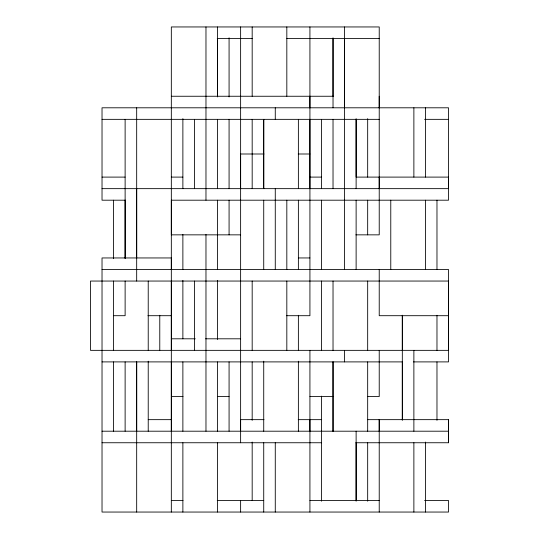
<?xml version="1.0" encoding="UTF-8"?>
<svg xmlns="http://www.w3.org/2000/svg" width="539" height="539" viewBox="0 0 539 539"><rect width="100%" height="100%" fill="white"/><g stroke="black" fill="none" stroke-linecap="round" stroke-linejoin="round"><path stroke-width="0.81" d="M424.597 500.502L448.522 500.502L448.522 512.05L102.026 512.05L102.026 257.952L171.328 257.952L171.328 269.5M125.122 257.952L125.122 119.348M136.677 431.2L136.677 361.898L136.677 512.05M136.677 188.65L136.677 281.048M171.328 431.2L171.328 361.898M171.328 350.35L171.328 281.048M217.527 96.946L217.527 38.498M240.623 431.2L240.623 419.652L264.002 419.652M240.623 188.65L240.623 153.581M309.925 431.2L309.925 419.652M309.925 188.65L309.925 119.348M309.925 107.8L309.925 96.252M333.028 107.8L333.028 38.498M344.576 107.8L344.576 38.498M356.124 501.196L356.124 442.748M356.124 118.654L356.124 177.102L448.522 177.102L448.522 188.65L102.026 188.65M379.227 431.2L379.227 419.652L379.227 512.05M379.227 188.65L379.227 177.102M379.227 107.8L379.227 96.252M402.323 419.652L402.323 315.281L402.323 350.35M413.878 350.35L413.878 431.2M355.848 442.748L448.522 442.748L448.522 419.652L367.537 419.652M217.244 38.498L252.313 38.498M286.822 38.498L379.227 38.498M171.328 96.252L333.304 96.252M102.026 119.348L379.227 119.348M424.597 119.348L448.522 119.348M240.623 153.999L264.002 153.999M298.235 153.999L309.925 153.999M102.026 177.102L125.122 177.102M171.328 177.102L182.876 177.102M309.925 177.102L321.615 177.102M125.405 200.198L102.026 200.198L102.026 107.8L448.522 107.8L448.522 200.198L171.328 200.198L171.328 234.849L240.623 234.849M355.848 234.849L379.227 234.849L379.227 26.95L171.328 26.95L171.328 512.05M298.377 257.952L309.925 257.952M102.026 269.5L448.522 269.5L448.522 361.898L413.46 361.898M113.574 315.699L125.122 315.699L125.122 281.048M147.949 315.699L171.328 315.699M286.546 315.699L309.925 315.699L309.925 26.95M448.522 315.699L379.227 315.699L379.227 269.5M171.328 338.802L195.253 338.802M205.554 338.802L240.623 338.802M102.026 361.898L402.606 361.898M171.328 396.549L183.017 396.549M217.527 396.549L229.075 396.549M309.925 396.549L333.304 396.549M367.537 396.549L379.227 396.549L379.227 350.35M148.225 419.652L171.328 419.652M298.235 419.652L321.473 419.652M102.026 431.2L448.522 431.2M102.026 442.748L321.615 442.748M171.328 500.502L183.017 500.502M217.244 500.502L263.726 500.502M309.925 500.502L379.227 500.502M448.522 419.652L448.522 442.748M436.974 200.198L436.974 269.5M436.974 315.281L436.974 350.35M436.974 361.898L436.974 420.346M425.426 107.8L425.426 177.102M425.426 200.198L425.426 269.5M425.426 442.054L425.426 512.05M413.878 107.8L413.878 177.102M413.878 442.748L413.878 512.05M402.323 361.898L402.323 420.346M390.775 200.198L390.775 269.5M367.672 118.654L367.672 177.102M367.672 200.198L367.672 234.849M367.672 281.048L367.672 350.35M367.672 361.898L367.672 431.2M367.672 442.748L367.672 501.196M356.124 119.348L356.124 188.65M356.124 200.198L356.124 269.5M356.124 431.2L356.124 500.502M344.576 26.95L344.576 269.5M344.576 350.35L344.576 361.898M333.028 37.804L333.028 96.252M333.028 119.348L333.028 188.65M333.028 281.048L333.028 350.35M321.473 119.348L321.473 188.65M321.473 200.198L321.473 269.5M321.473 281.048L321.473 350.35M321.473 396.131L321.473 501.196M309.925 350.35L309.925 512.05M298.377 119.348L298.377 188.65M298.377 200.198L298.377 269.5M298.377 315.281L298.377 350.35M298.377 361.204L298.377 431.2M286.822 26.95L286.822 96.252M286.822 200.198L286.822 269.5M286.822 281.048L286.822 350.35M275.274 107.8L275.274 119.348M275.274 188.65L275.274 269.5M275.274 442.748L275.274 512.05M263.726 200.198L263.726 269.5M263.726 361.204L263.726 431.2M263.726 442.748L263.726 512.05M252.178 26.95L252.178 96.252M252.178 119.348L252.178 188.65M252.178 281.048L252.178 350.35M252.178 361.898L252.178 420.346M252.178 442.054L252.178 500.502M240.623 26.95L240.623 442.748M240.623 500.502L240.623 512.05M229.075 37.804L229.075 96.946M229.075 119.348L229.075 188.65M229.075 200.198L229.075 234.849M229.075 361.898L229.075 431.2M217.527 26.95L217.527 96.252M217.527 119.348L217.527 188.65M217.527 200.198L217.527 269.5M217.527 280.354L217.527 339.496M217.527 361.898L217.527 431.2M217.527 442.748L217.527 512.05M205.972 26.95L205.972 200.198M205.972 234.431L205.972 431.2M194.424 119.348L194.424 188.65M194.424 281.048L194.424 350.35M182.876 118.654L182.876 188.65M182.876 234.431L182.876 269.5M182.876 280.354L182.876 338.802M182.876 361.898L182.876 431.2M182.876 442.748L182.876 512.05M159.773 315.281L159.773 350.35M148.225 281.048L148.225 350.35M148.225 361.204L148.225 431.2M136.677 107.8L136.677 257.952M125.122 200.198L125.122 258.646M125.122 361.898L125.122 431.2M113.574 200.198L113.574 258.646M113.574 281.048L113.574 350.35M113.574 361.898L113.574 431.2M263.726 119.348L263.726 188.65L263.726 119.348M333.028 361.898L333.028 431.2L333.028 361.898M448.522 281.048L448.522 350.35L90.478 350.35L90.478 281.048L448.522 281.048"/></g></svg>
